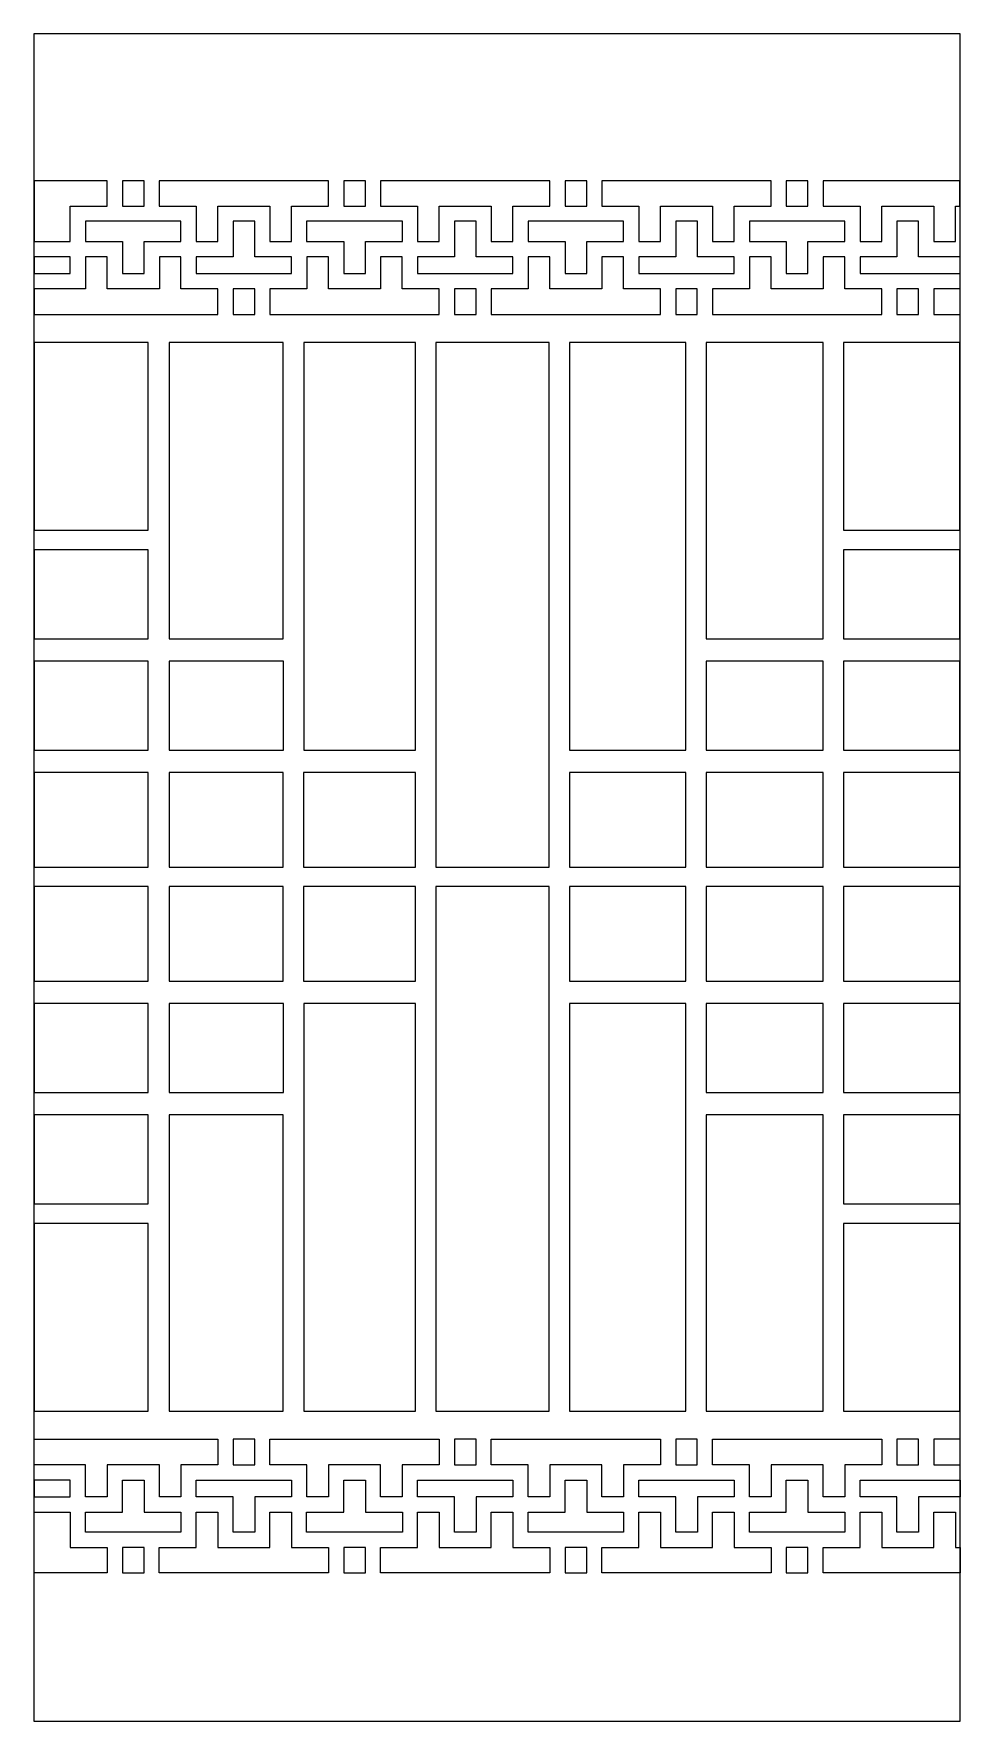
# Model space of a CAD drawing. Header units: centimetres. Extents: x -87 to 125, y -144 to 45.
# Drawn here: x 33.6 to 124.8, y -143.5 to 22.6 of the extents above; entities outside this region: 2.
import ezdxf

# ---------------------------------------------------------------- set-up
doc = ezdxf.new("R2010")
doc.units = ezdxf.units.CM
doc.header["$MEASUREMENT"] = 0
doc.header["$XCLIPFRAME"] = 0
doc.layers.add('layer 1', color=7, linetype='Continuous')
picture_1 = doc.add_image_def('image1.jpg', size_in_pixel=(2540, 5081))
picture_2 = doc.add_image_def('image2.jpg', size_in_pixel=(7661, 15003))

msp = doc.modelspace()

# ---------------------------------------------------------------- linework, layer by layer
at = {"layer": 'layer 1', "color": 250, "lineweight": 9}
msp.add_lwpolyline([(33.62015, -143.5304), (124.74439, -143.5304), (124.74439, 22.57238), (33.62015, 22.57238), (33.62015, -143.5304)], close=True, dxfattribs=at)
at = {"layer": 'layer 1', "color": 142, "lineweight": 9}
for points in [[(42.34355, 5.61083), (44.47423, 5.61083), (44.47423, 8.08417), (42.34355, 8.08417), (42.34355, 5.61083)], [(64.11644, 5.6103), (66.2446, 5.6103), (66.2446, 8.08292), (64.11644, 8.08292), (64.11644, 5.6103)], [(85.88751, 5.61056), (88.01557, 5.61056), (88.01557, 8.08314), (85.88751, 8.08314), (85.88751, 5.61056)], [(107.65774, 5.61083), (109.78702, 5.61083), (109.78702, 8.08309), (107.65774, 8.08309), (107.65774, 5.61083)], [(33.65168, -1.03244), (37.21334, -1.03244), (37.21334, 0.6173), (33.65168, 0.6173), (33.65168, -1.03244)], [(53.23013, -5.06787), (55.35819, -5.06787), (55.35819, -2.53339), (53.23013, -2.53339), (53.23013, -5.06787)], [(75.00177, -5.06801), (77.13051, -5.06801), (77.13051, -2.53339), (75.00177, -2.53339), (75.00177, -5.06801)], [(96.77378, -5.06801), (98.8987, -5.06801), (98.8987, -2.53371), (96.77378, -2.53371), (96.77378, -5.06801)], [(118.54293, -5.06773), (120.67237, -5.06773), (120.67237, -2.53183), (118.54293, -2.53183), (118.54293, -5.06773)], [(122.16479, -5.06558), (124.74473, -5.06558), (124.74473, -2.53308), (122.16479, -2.53308), (122.16479, -5.06558)], [(33.65169, -26.30162), (44.88509, -26.30162), (44.88509, -7.80568), (33.65169, -7.80568), (33.65169, -26.30162)], [(46.95042, -36.98581), (58.172, -36.98581), (58.172, -7.80689), (46.95042, -7.80689), (46.95042, -36.98581)], [(60.17327, -47.94263), (71.18695, -47.94263), (71.18695, -7.81335), (60.17327, -7.81335), (60.17327, -47.94263)], [(73.18644, -59.45316), (84.33798, -59.45316), (84.33798, -7.80568), (73.18644, -7.80568), (73.18644, -59.45316)], [(86.33828, -47.94505), (97.76304, -47.94505), (97.76304, -7.80783), (86.33828, -7.80783), (86.33828, -47.94505)], [(99.76278, -36.97725), (111.28576, -36.97725), (111.28576, -7.80479), (99.76278, -7.80479), (99.76278, -36.97725)], [(113.28545, -26.30147), (124.74295, -26.30147), (124.74295, -7.80729), (113.28545, -7.80729), (113.28545, -26.30147)], [(33.65259, -36.98649), (44.88485, -36.98649), (44.88485, -28.21691), (33.65259, -28.21691), (33.65259, -36.98649)], [(113.28599, -36.98692), (124.73277, -36.98692), (124.73277, -28.21912), (113.28599, -28.21912), (113.28599, -36.98692)], [(33.65168, -47.94585), (44.88486, -47.94585), (44.88486, -39.17887), (33.65168, -39.17887), (33.65168, -47.94585)], [(46.95094, -47.94586), (58.17302, -47.94586), (58.17302, -39.17834), (46.95094, -39.17834), (46.95094, -47.94586)], [(99.76331, -47.9456), (111.28575, -47.9456), (111.28575, -39.17726), (99.76331, -39.17726), (99.76331, -47.9456)], [(113.28571, -47.94593), (124.74259, -47.94593), (124.74259, -39.17783), (113.28571, -39.17783), (113.28571, -47.94593)], [(33.65275, -59.452), (44.88485, -59.452), (44.88485, -50.13782), (33.65275, -50.13782), (33.65275, -59.452)], [(46.95043, -59.45266), (58.17199, -59.45266), (58.17199, -50.13772), (46.95043, -50.13772), (46.95043, -59.45266)], [(60.17286, -59.45317), (71.18692, -59.45317), (71.18692, -50.13755), (60.17286, -50.13755), (60.17286, -59.45317)], [(86.33828, -59.45199), (97.76356, -59.45199), (97.76356, -50.13667), (86.33828, -50.13667), (86.33828, -59.45199)], [(99.76331, -59.45213), (111.28575, -59.45213), (111.28575, -50.13755), (99.76331, -50.13755), (99.76331, -59.45213)], [(113.28546, -59.45265), (124.74316, -59.45265), (124.74316, -50.13667), (113.28546, -50.13667), (113.28546, -59.45265)], [(33.65291, -70.68604), (44.88501, -70.68604), (44.88501, -61.37186), (33.65291, -61.37186), (33.65291, -70.68604)], [(46.95059, -70.68614), (58.17215, -70.68614), (58.17215, -61.3712), (46.95059, -61.3712), (46.95059, -70.68614)], [(60.17302, -70.68631), (71.18708, -70.68631), (71.18708, -61.37069), (60.17302, -61.37069), (60.17302, -70.68631)], [(73.1866, -113.01818), (84.33814, -113.01818), (84.33814, -61.3707), (73.1866, -61.3707), (73.1866, -113.01818)], [(86.33844, -70.68719), (97.76372, -70.68719), (97.76372, -61.37187), (86.33844, -61.37187), (86.33844, -70.68719)], [(99.76347, -70.68631), (111.28591, -70.68631), (111.28591, -61.37173), (99.76347, -61.37173), (99.76347, -70.68631)], [(113.28562, -70.68719), (124.74332, -70.68719), (124.74332, -61.37121), (113.28562, -61.37121), (113.28562, -70.68719)], [(33.65184, -81.64499), (44.88502, -81.64499), (44.88502, -72.87801), (33.65184, -72.87801), (33.65184, -81.64499)], [(46.9511, -81.64552), (58.17318, -81.64552), (58.17318, -72.878), (46.9511, -72.878), (46.9511, -81.64552)], [(60.17343, -113.01051), (71.18711, -113.01051), (71.18711, -72.88123), (60.17343, -72.88123), (60.17343, -113.01051)], [(86.33844, -113.01603), (97.7632, -113.01603), (97.7632, -72.87881), (86.33844, -72.87881), (86.33844, -113.01603)], [(99.76347, -81.6466), (111.28591, -81.6466), (111.28591, -72.87826), (99.76347, -72.87826), (99.76347, -81.6466)], [(113.28587, -81.64603), (124.74275, -81.64603), (124.74275, -72.87793), (113.28587, -72.87793), (113.28587, -81.64603)], [(33.65275, -92.60695), (44.88501, -92.60695), (44.88501, -83.83737), (33.65275, -83.83737), (33.65275, -92.60695)], [(46.95058, -113.01697), (58.17216, -113.01697), (58.17216, -83.83805), (46.95058, -83.83805), (46.95058, -113.01697)], [(99.76294, -113.01907), (111.28592, -113.01907), (111.28592, -83.84661), (99.76294, -83.84661), (99.76294, -113.01907)], [(113.28615, -92.60474), (124.73293, -92.60474), (124.73293, -83.83694), (113.28615, -83.83694), (113.28615, -92.60474)], [(33.65185, -113.01818), (44.88525, -113.01818), (44.88525, -94.52224), (33.65185, -94.52224), (33.65185, -113.01818)], [(113.28561, -113.01657), (124.74311, -113.01657), (124.74311, -94.52239), (113.28561, -94.52239), (113.28561, -113.01657)], [(53.23029, -118.29047), (55.35835, -118.29047), (55.35835, -115.75599), (53.23029, -115.75599), (53.23029, -118.29047)], [(75.00193, -118.29047), (77.13067, -118.29047), (77.13067, -115.75585), (75.00193, -115.75585), (75.00193, -118.29047)], [(96.77394, -118.29015), (98.89886, -118.29015), (98.89886, -115.75585), (96.77394, -115.75585), (96.77394, -118.29015)], [(118.54309, -118.29203), (120.67253, -118.29203), (120.67253, -115.75613), (118.54309, -115.75613), (118.54309, -118.29203)], [(122.16495, -118.29078), (124.74489, -118.29078), (124.74489, -115.75828), (122.16495, -115.75828), (122.16495, -118.29078)], [(33.65184, -121.44116), (37.2135, -121.44116), (37.2135, -119.79142), (33.65184, -119.79142), (33.65184, -121.44116)], [(42.34371, -128.90803), (44.47439, -128.90803), (44.47439, -126.43469), (42.34371, -126.43469), (42.34371, -128.90803)], [(64.1166, -128.90678), (66.24476, -128.90678), (66.24476, -126.43416), (64.1166, -126.43416), (64.1166, -128.90678)], [(85.88767, -128.907), (88.01573, -128.907), (88.01573, -126.43442), (85.88767, -126.43442), (85.88767, -128.907)], [(107.6579, -128.90695), (109.78718, -128.90695), (109.78718, -126.43469), (107.6579, -126.43469), (107.6579, -128.90695)]]:
    msp.add_lwpolyline(points, close=True, dxfattribs=at)
for points, knots in [([(40.84479, 8.08257), (40.84479, 8.08257), (40.84386, 5.61083), (40.84386, 5.61083), (40.84386, 5.61083), (40.84386, 5.61083), (37.21344, 5.61022), (37.21344, 5.61022), (37.21344, 5.61022), (37.21344, 5.61022), (37.21535, 2.11745), (37.21535, 2.11745), (37.21535, 2.11745), (37.21535, 2.11745), (33.65061, 2.11745), (33.65061, 2.11745), (33.65061, 2.11745), (33.65061, 2.11745), (33.65061, 8.08207), (33.65061, 8.08207), (33.65061, 8.08207), (33.65061, 8.08207), (40.84479, 8.08257), (40.84479, 8.08257)], [0, 0, 0, 0, 0.142857143, 0.142857143, 0.142857143, 0.142857143, 0.285714286, 0.285714286, 0.285714286, 0.285714286, 0.428571429, 0.428571429, 0.428571429, 0.428571429, 0.571428571, 0.571428571, 0.571428571, 0.571428571, 0.714285714, 0.714285714, 0.714285714, 0.714285714, 1, 1, 1, 1]), ([(58.9871, 5.61139), (58.9871, 5.61139), (58.9871, 2.11718), (58.9871, 2.11718), (58.9871, 2.11718), (58.9871, 2.11718), (56.85827, 2.11718), (56.85827, 2.11718), (56.85827, 2.11718), (56.85827, 2.11718), (56.8583, 5.61139), (56.8583, 5.61139), (56.8583, 5.61139), (56.8583, 5.61139), (51.73007, 5.6114), (51.73007, 5.6114), (51.73007, 5.6114), (51.73007, 5.6114), (51.73007, 2.11814), (51.73007, 2.11814), (51.73007, 2.11814), (51.73007, 2.11814), (49.60079, 2.11814), (49.60079, 2.11814), (49.60079, 2.11814), (49.60079, 2.11814), (49.60079, 5.61138), (49.60079, 5.61138), (49.60079, 5.61138), (49.60079, 5.61138), (45.9733, 5.61139), (45.9733, 5.61139), (45.9733, 5.61139), (45.9733, 5.61139), (45.9733, 8.08314), (45.9733, 8.08314), (45.9733, 8.08314), (45.9733, 8.08314), (62.62143, 8.08314), (62.62143, 8.08314), (62.62143, 8.08314), (62.62143, 8.08314), (62.62143, 5.61139), (62.62143, 5.61139), (62.62143, 5.61139), (62.62143, 5.61139), (58.9871, 5.61139), (58.9871, 5.61139)], [0, 0, 0, 0, 0.076923077, 0.076923077, 0.076923077, 0.076923077, 0.153846154, 0.153846154, 0.153846154, 0.153846154, 0.230769231, 0.230769231, 0.230769231, 0.230769231, 0.307692308, 0.307692308, 0.307692308, 0.307692308, 0.384615385, 0.384615385, 0.384615385, 0.384615385, 0.461538462, 0.461538462, 0.461538462, 0.461538462, 0.538461538, 0.538461538, 0.538461538, 0.538461538, 0.615384615, 0.615384615, 0.615384615, 0.615384615, 0.692307692, 0.692307692, 0.692307692, 0.692307692, 0.769230769, 0.769230769, 0.769230769, 0.769230769, 0.846153846, 0.846153846, 0.846153846, 0.846153846, 1, 1, 1, 1]), ([(80.75921, 5.61029), (80.75921, 5.61029), (80.75921, 2.11718), (80.75921, 2.11718), (80.75921, 2.11718), (80.75921, 2.11718), (78.6301, 2.11718), (78.6301, 2.11718), (78.6301, 2.11718), (78.6301, 2.11718), (78.6303, 5.61028), (78.6303, 5.61028), (78.6303, 5.61028), (78.6303, 5.61028), (73.50238, 5.61028), (73.50238, 5.61028), (73.50238, 5.61028), (73.50238, 5.61028), (73.50238, 2.11691), (73.50238, 2.11691), (73.50238, 2.11691), (73.50238, 2.11691), (71.37327, 2.11691), (71.37327, 2.11691), (71.37327, 2.11691), (71.37327, 2.11691), (71.37327, 5.61028), (71.37327, 5.61028), (71.37327, 5.61028), (71.37327, 5.61028), (67.74466, 5.61028), (67.74466, 5.61028), (67.74466, 5.61028), (67.74466, 5.61028), (67.74466, 8.08314), (67.74466, 8.08314), (67.74466, 8.08314), (67.74466, 8.08314), (84.38735, 8.08314), (84.38735, 8.08314), (84.38735, 8.08314), (84.38735, 8.08314), (84.38735, 5.61028), (84.38735, 5.61028), (84.38735, 5.61028), (84.38735, 5.61028), (80.75921, 5.61029), (80.75921, 5.61029)], [0, 0, 0, 0, 0.076923077, 0.076923077, 0.076923077, 0.076923077, 0.153846154, 0.153846154, 0.153846154, 0.153846154, 0.230769231, 0.230769231, 0.230769231, 0.230769231, 0.307692308, 0.307692308, 0.307692308, 0.307692308, 0.384615385, 0.384615385, 0.384615385, 0.384615385, 0.461538462, 0.461538462, 0.461538462, 0.461538462, 0.538461538, 0.538461538, 0.538461538, 0.538461538, 0.615384615, 0.615384615, 0.615384615, 0.615384615, 0.692307692, 0.692307692, 0.692307692, 0.692307692, 0.769230769, 0.769230769, 0.769230769, 0.769230769, 0.846153846, 0.846153846, 0.846153846, 0.846153846, 1, 1, 1, 1]), ([(102.53136, 5.61135), (102.53136, 5.61135), (102.53136, 2.11706), (102.53136, 2.11706), (102.53136, 2.11706), (102.53136, 2.11706), (100.40262, 2.11706), (100.40262, 2.11706), (100.40262, 2.11706), (100.40262, 2.11706), (100.40288, 5.61136), (100.40288, 5.61136), (100.40288, 5.61136), (100.40288, 5.61136), (95.27372, 5.61136), (95.27372, 5.61136), (95.27372, 5.61136), (95.27372, 5.61136), (95.27372, 2.11745), (95.27372, 2.11745), (95.27372, 2.11745), (95.27372, 2.11745), (93.14498, 2.11745), (93.14498, 2.11745), (93.14498, 2.11745), (93.14498, 2.11745), (93.1453, 5.61136), (93.1453, 5.61136), (93.1453, 5.61136), (93.1453, 5.61136), (89.51601, 5.61136), (89.51601, 5.61136), (89.51601, 5.61136), (89.51601, 5.61136), (89.51601, 8.08309), (89.51601, 8.08309), (89.51601, 8.08309), (89.51601, 8.08309), (106.15783, 8.08309), (106.15783, 8.08309), (106.15783, 8.08309), (106.15783, 8.08309), (106.15783, 5.61136), (106.15783, 5.61136), (106.15783, 5.61136), (106.15783, 5.61136), (102.53136, 5.61135), (102.53136, 5.61135)], [0, 0, 0, 0, 0.076923077, 0.076923077, 0.076923077, 0.076923077, 0.153846154, 0.153846154, 0.153846154, 0.153846154, 0.230769231, 0.230769231, 0.230769231, 0.230769231, 0.307692308, 0.307692308, 0.307692308, 0.307692308, 0.384615385, 0.384615385, 0.384615385, 0.384615385, 0.461538462, 0.461538462, 0.461538462, 0.461538462, 0.538461538, 0.538461538, 0.538461538, 0.538461538, 0.615384615, 0.615384615, 0.615384615, 0.615384615, 0.692307692, 0.692307692, 0.692307692, 0.692307692, 0.769230769, 0.769230769, 0.769230769, 0.769230769, 0.846153846, 0.846153846, 0.846153846, 0.846153846, 1, 1, 1, 1]), ([(124.30127, 5.61082), (124.30127, 5.61082), (124.30127, 2.11718), (124.30127, 2.11718), (124.30127, 2.11718), (124.30127, 2.11718), (122.17241, 2.11718), (122.17241, 2.11718), (122.17241, 2.11718), (122.17241, 2.11718), (122.17242, 5.61082), (122.17242, 5.61082), (122.17242, 5.61082), (122.17242, 5.61082), (117.04333, 5.61083), (117.04333, 5.61083), (117.04333, 5.61083), (117.04333, 5.61083), (117.04333, 2.11691), (117.04333, 2.11691), (117.04333, 2.11691), (117.04333, 2.11691), (114.91447, 2.11691), (114.91447, 2.11691), (114.91447, 2.11691), (114.91447, 2.11691), (114.91459, 5.61082), (114.91459, 5.61082), (114.91459, 5.61082), (114.91459, 5.61082), (111.2861, 5.61082), (111.2861, 5.61082), (111.2861, 5.61082), (111.2861, 5.61082), (111.2861, 8.08314), (111.2861, 8.08314), (111.2861, 8.08314), (111.2861, 8.08314), (124.74424, 8.08314), (124.74424, 8.08314), (124.74424, 8.08314), (124.74424, 8.08314), (124.74424, 5.61082), (124.74424, 5.61082), (124.74424, 5.61082), (124.74424, 5.61082), (124.30127, 5.61082), (124.30127, 5.61082)], [0, 0, 0, 0, 0.076923077, 0.076923077, 0.076923077, 0.076923077, 0.153846154, 0.153846154, 0.153846154, 0.153846154, 0.230769231, 0.230769231, 0.230769231, 0.230769231, 0.307692308, 0.307692308, 0.307692308, 0.307692308, 0.384615385, 0.384615385, 0.384615385, 0.384615385, 0.461538462, 0.461538462, 0.461538462, 0.461538462, 0.538461538, 0.538461538, 0.538461538, 0.538461538, 0.615384615, 0.615384615, 0.615384615, 0.615384615, 0.692307692, 0.692307692, 0.692307692, 0.692307692, 0.769230769, 0.769230769, 0.769230769, 0.769230769, 0.846153846, 0.846153846, 0.846153846, 0.846153846, 1, 1, 1, 1]), ([(44.47392, 2.1171), (44.47392, 2.1171), (44.47399, -1.03362), (44.47399, -1.03362), (44.47399, -1.03362), (44.47399, -1.03362), (42.34355, -1.03362), (42.34355, -1.03362), (42.34355, -1.03362), (42.34355, -1.03362), (42.34368, 2.1171), (42.34368, 2.1171), (42.34368, 2.1171), (42.34368, 2.1171), (38.7135, 2.1171), (38.7135, 2.1171), (38.7135, 2.1171), (38.7135, 2.1171), (38.7135, 4.1104), (38.7135, 4.1104), (38.7135, 4.1104), (38.7135, 4.1104), (48.10367, 4.1104), (48.10367, 4.1104), (48.10367, 4.1104), (48.10367, 4.1104), (48.10367, 2.1171), (48.10367, 2.1171), (48.10367, 2.1171), (48.10367, 2.1171), (44.47392, 2.1171), (44.47392, 2.1171)], [0, 0, 0, 0, 0.111111111, 0.111111111, 0.111111111, 0.111111111, 0.222222222, 0.222222222, 0.222222222, 0.222222222, 0.333333333, 0.333333333, 0.333333333, 0.333333333, 0.444444444, 0.444444444, 0.444444444, 0.444444444, 0.555555556, 0.555555556, 0.555555556, 0.555555556, 0.666666667, 0.666666667, 0.666666667, 0.666666667, 0.777777778, 0.777777778, 0.777777778, 0.777777778, 1, 1, 1, 1]), ([(53.23005, 0.61715), (53.23005, 0.61715), (53.23004, 4.1104), (53.23004, 4.1104), (53.23004, 4.1104), (53.23004, 4.1104), (55.35838, 4.1104), (55.35838, 4.1104), (55.35838, 4.1104), (55.35838, 4.1104), (55.3583, 0.61715), (55.3583, 0.61715), (55.3583, 0.61715), (55.3583, 0.61715), (58.98656, 0.61715), (58.98656, 0.61715), (58.98656, 0.61715), (58.98656, 0.61715), (58.98656, -1.03324), (58.98656, -1.03324), (58.98656, -1.03324), (58.98656, -1.03324), (49.60079, -1.03324), (49.60079, -1.03324), (49.60079, -1.03324), (49.60079, -1.03324), (49.60079, 0.61715), (49.60079, 0.61715), (49.60079, 0.61715), (49.60079, 0.61715), (53.23005, 0.61715), (53.23005, 0.61715)], [0, 0, 0, 0, 0.111111111, 0.111111111, 0.111111111, 0.111111111, 0.222222222, 0.222222222, 0.222222222, 0.222222222, 0.333333333, 0.333333333, 0.333333333, 0.333333333, 0.444444444, 0.444444444, 0.444444444, 0.444444444, 0.555555556, 0.555555556, 0.555555556, 0.555555556, 0.666666667, 0.666666667, 0.666666667, 0.666666667, 0.777777778, 0.777777778, 0.777777778, 0.777777778, 1, 1, 1, 1]), ([(66.24422, 2.11718), (66.24422, 2.11718), (66.24422, -1.03324), (66.24422, -1.03324), (66.24422, -1.03324), (66.24422, -1.03324), (64.11663, -1.03324), (64.11663, -1.03324), (64.11663, -1.03324), (64.11663, -1.03324), (64.11663, 2.11719), (64.11663, 2.11719), (64.11663, 2.11719), (64.11663, 2.11719), (60.46431, 2.11718), (60.46431, 2.11718), (60.46431, 2.11718), (60.46431, 2.11718), (60.46431, 4.1104), (60.46431, 4.1104), (60.46431, 4.1104), (60.46431, 4.1104), (69.88031, 4.1104), (69.88031, 4.1104), (69.88031, 4.1104), (69.88031, 4.1104), (69.88031, 2.11718), (69.88031, 2.11718), (69.88031, 2.11718), (69.88031, 2.11718), (66.24422, 2.11718), (66.24422, 2.11718)], [0, 0, 0, 0, 0.111111111, 0.111111111, 0.111111111, 0.111111111, 0.222222222, 0.222222222, 0.222222222, 0.222222222, 0.333333333, 0.333333333, 0.333333333, 0.333333333, 0.444444444, 0.444444444, 0.444444444, 0.444444444, 0.555555556, 0.555555556, 0.555555556, 0.555555556, 0.666666667, 0.666666667, 0.666666667, 0.666666667, 0.777777778, 0.777777778, 0.777777778, 0.777777778, 1, 1, 1, 1]), ([(75.002, 0.6173), (75.002, 0.6173), (75.00177, 4.11067), (75.00177, 4.11067), (75.00177, 4.11067), (75.00177, 4.11067), (77.13026, 4.11067), (77.13026, 4.11067), (77.13026, 4.11067), (77.13026, 4.11067), (77.13027, 0.6173), (77.13027, 0.6173), (77.13027, 0.6173), (77.13027, 0.6173), (80.75904, 0.6173), (80.75904, 0.6173), (80.75904, 0.6173), (80.75904, 0.6173), (80.75904, -1.03351), (80.75904, -1.03351), (80.75904, -1.03351), (80.75904, -1.03351), (71.37319, -1.03351), (71.37319, -1.03351), (71.37319, -1.03351), (71.37319, -1.03351), (71.37319, 0.6173), (71.37319, 0.6173), (71.37319, 0.6173), (71.37319, 0.6173), (75.002, 0.6173), (75.002, 0.6173)], [0, 0, 0, 0, 0.111111111, 0.111111111, 0.111111111, 0.111111111, 0.222222222, 0.222222222, 0.222222222, 0.222222222, 0.333333333, 0.333333333, 0.333333333, 0.333333333, 0.444444444, 0.444444444, 0.444444444, 0.444444444, 0.555555556, 0.555555556, 0.555555556, 0.555555556, 0.666666667, 0.666666667, 0.666666667, 0.666666667, 0.777777778, 0.777777778, 0.777777778, 0.777777778, 1, 1, 1, 1]), ([(85.88746, 2.11814), (85.88746, 2.11814), (82.25807, 2.11814), (82.25807, 2.11814), (82.25807, 2.11814), (82.25807, 2.11814), (82.25807, 4.11013), (82.25807, 4.11013), (82.25807, 4.11013), (82.25807, 4.11013), (91.64529, 4.11013), (91.64529, 4.11013), (91.64529, 4.11013), (91.64529, 4.11013), (91.64529, 2.11814), (91.64529, 2.11814), (91.64529, 2.11814), (91.64529, 2.11814), (88.01557, 2.11814), (88.01557, 2.11814), (88.01557, 2.11814), (88.01557, 2.11814), (88.01557, -1.03378), (88.01557, -1.03378), (88.01557, -1.03378), (88.01557, -1.03378), (85.88746, -1.03378), (85.88746, -1.03378), (85.88746, -1.03378), (85.88746, -1.03378), (85.88746, 2.11814), (85.88746, 2.11814)], [0, 0, 0, 0, 0.111111111, 0.111111111, 0.111111111, 0.111111111, 0.222222222, 0.222222222, 0.222222222, 0.222222222, 0.333333333, 0.333333333, 0.333333333, 0.333333333, 0.444444444, 0.444444444, 0.444444444, 0.444444444, 0.555555556, 0.555555556, 0.555555556, 0.555555556, 0.666666667, 0.666666667, 0.666666667, 0.666666667, 0.777777778, 0.777777778, 0.777777778, 0.777777778, 1, 1, 1, 1]), ([(96.7737, 0.61676), (96.7737, 0.61676), (96.77367, 4.11013), (96.77367, 4.11013), (96.77367, 4.11013), (96.77367, 4.11013), (98.90286, 4.11013), (98.90286, 4.11013), (98.90286, 4.11013), (98.90286, 4.11013), (98.90285, 0.61676), (98.90285, 0.61676), (98.90285, 0.61676), (98.90285, 0.61676), (102.5313, 0.61676), (102.5313, 0.61676), (102.5313, 0.61676), (102.5313, 0.61676), (102.5313, -1.03324), (102.5313, -1.03324), (102.5313, -1.03324), (102.5313, -1.03324), (93.14498, -1.03324), (93.14498, -1.03324), (93.14498, -1.03324), (93.14498, -1.03324), (93.14498, 0.61676), (93.14498, 0.61676), (93.14498, 0.61676), (93.14498, 0.61676), (96.7737, 0.61676), (96.7737, 0.61676)], [0, 0, 0, 0, 0.111111111, 0.111111111, 0.111111111, 0.111111111, 0.222222222, 0.222222222, 0.222222222, 0.222222222, 0.333333333, 0.333333333, 0.333333333, 0.333333333, 0.444444444, 0.444444444, 0.444444444, 0.444444444, 0.555555556, 0.555555556, 0.555555556, 0.555555556, 0.666666667, 0.666666667, 0.666666667, 0.666666667, 0.777777778, 0.777777778, 0.777777778, 0.777777778, 1, 1, 1, 1]), ([(107.65737, 2.11815), (107.65737, 2.11815), (104.03132, 2.11814), (104.03132, 2.11814), (104.03132, 2.11814), (104.03132, 2.11814), (104.03132, 4.11067), (104.03132, 4.11067), (104.03132, 4.11067), (104.03132, 4.11067), (113.41442, 4.11067), (113.41442, 4.11067), (113.41442, 4.11067), (113.41442, 4.11067), (113.41442, 2.11814), (113.41442, 2.11814), (113.41442, 2.11814), (113.41442, 2.11814), (109.78586, 2.11712), (109.78586, 2.11712), (109.78586, 2.11712), (109.78586, 2.11712), (109.78586, -1.03352), (109.78586, -1.03352), (109.78586, -1.03352), (109.78586, -1.03352), (107.65737, -1.03352), (107.65737, -1.03352), (107.65737, -1.03352), (107.65737, -1.03352), (107.65737, 2.11815), (107.65737, 2.11815)], [0, 0, 0, 0, 0.111111111, 0.111111111, 0.111111111, 0.111111111, 0.222222222, 0.222222222, 0.222222222, 0.222222222, 0.333333333, 0.333333333, 0.333333333, 0.333333333, 0.444444444, 0.444444444, 0.444444444, 0.444444444, 0.555555556, 0.555555556, 0.555555556, 0.555555556, 0.666666667, 0.666666667, 0.666666667, 0.666666667, 0.777777778, 0.777777778, 0.777777778, 0.777777778, 1, 1, 1, 1]), ([(118.54346, 0.6173), (118.54346, 0.6173), (118.54345, 4.11067), (118.54345, 4.11067), (118.54345, 4.11067), (118.54345, 4.11067), (120.67261, 4.11067), (120.67261, 4.11067), (120.67261, 4.11067), (120.67261, 4.11067), (120.67234, 0.6173), (120.67234, 0.6173), (120.67234, 0.6173), (120.67234, 0.6173), (124.76703, 0.6173), (124.76703, 0.6173), (124.76703, 0.6173), (124.76703, 0.6173), (124.76703, -1.03163), (124.76703, -1.03163), (124.76703, -1.03163), (124.76703, -1.03163), (114.91463, -1.03163), (114.91463, -1.03163), (114.91463, -1.03163), (114.91463, -1.03163), (114.91463, 0.6173), (114.91463, 0.6173), (114.91463, 0.6173), (114.91463, 0.6173), (118.54346, 0.6173), (118.54346, 0.6173)], [0, 0, 0, 0, 0.111111111, 0.111111111, 0.111111111, 0.111111111, 0.222222222, 0.222222222, 0.222222222, 0.222222222, 0.333333333, 0.333333333, 0.333333333, 0.333333333, 0.444444444, 0.444444444, 0.444444444, 0.444444444, 0.555555556, 0.555555556, 0.555555556, 0.555555556, 0.666666667, 0.666666667, 0.666666667, 0.666666667, 0.777777778, 0.777777778, 0.777777778, 0.777777778, 1, 1, 1, 1]), ([(33.65167, -2.5338), (33.65167, -2.5338), (38.71338, -2.53381), (38.71338, -2.53381), (38.71338, -2.53381), (38.71338, -2.53381), (38.71338, 0.61697), (38.71338, 0.61697), (38.71338, 0.61697), (38.71338, 0.61697), (40.84308, 0.61784), (40.84308, 0.61784), (40.84308, 0.61784), (40.84308, 0.61784), (40.84361, -2.53415), (40.84361, -2.53415), (40.84361, -2.53415), (40.84361, -2.53415), (45.9739, -2.53415), (45.9739, -2.53415), (45.9739, -2.53415), (45.9739, -2.53415), (45.97383, 0.61837), (45.97383, 0.61837), (45.97383, 0.61837), (45.97383, 0.61837), (48.10367, 0.61837), (48.10367, 0.61837), (48.10367, 0.61837), (48.10367, 0.61837), (48.10088, -2.53415), (48.10088, -2.53415), (48.10088, -2.53415), (48.10088, -2.53415), (51.73007, -2.53415), (51.73007, -2.53415), (51.73007, -2.53415), (51.73007, -2.53415), (51.73007, -5.06802), (51.73007, -5.06802), (51.73007, -5.06802), (51.73007, -5.06802), (33.65259, -5.06729), (33.65259, -5.06729), (33.65259, -5.06729), (33.65259, -5.06729), (33.65167, -2.5338), (33.65167, -2.5338)], [0, 0, 0, 0, 0.076923077, 0.076923077, 0.076923077, 0.076923077, 0.153846154, 0.153846154, 0.153846154, 0.153846154, 0.230769231, 0.230769231, 0.230769231, 0.230769231, 0.307692308, 0.307692308, 0.307692308, 0.307692308, 0.384615385, 0.384615385, 0.384615385, 0.384615385, 0.461538462, 0.461538462, 0.461538462, 0.461538462, 0.538461538, 0.538461538, 0.538461538, 0.538461538, 0.615384615, 0.615384615, 0.615384615, 0.615384615, 0.692307692, 0.692307692, 0.692307692, 0.692307692, 0.769230769, 0.769230769, 0.769230769, 0.769230769, 0.846153846, 0.846153846, 0.846153846, 0.846153846, 1, 1, 1, 1]), ([(60.48723, -2.53339), (60.48723, -2.53339), (60.48722, 0.61784), (60.48722, 0.61784), (60.48722, 0.61784), (60.48722, 0.61784), (62.61627, 0.61784), (62.61627, 0.61784), (62.61627, 0.61784), (62.61627, 0.61784), (62.61627, -2.53381), (62.61627, -2.53381), (62.61627, -2.53381), (62.61627, -2.53381), (67.74486, -2.53339), (67.74486, -2.53339), (67.74486, -2.53339), (67.74486, -2.53339), (67.74486, 0.61858), (67.74486, 0.61858), (67.74486, 0.61858), (67.74486, 0.61858), (69.87289, 0.61858), (69.87289, 0.61858), (69.87289, 0.61858), (69.87289, 0.61858), (69.8729, -2.53339), (69.8729, -2.53339), (69.8729, -2.53339), (69.8729, -2.53339), (73.50187, -2.53339), (73.50187, -2.53339), (73.50187, -2.53339), (73.50187, -2.53339), (73.50187, -5.06802), (73.50187, -5.06802), (73.50187, -5.06802), (73.50187, -5.06802), (56.85866, -5.06802), (56.85866, -5.06802), (56.85866, -5.06802), (56.85866, -5.06802), (56.85866, -2.53339), (56.85866, -2.53339), (56.85866, -2.53339), (56.85866, -2.53339), (60.48723, -2.53339), (60.48723, -2.53339)], [0, 0, 0, 0, 0.076923077, 0.076923077, 0.076923077, 0.076923077, 0.153846154, 0.153846154, 0.153846154, 0.153846154, 0.230769231, 0.230769231, 0.230769231, 0.230769231, 0.307692308, 0.307692308, 0.307692308, 0.307692308, 0.384615385, 0.384615385, 0.384615385, 0.384615385, 0.461538462, 0.461538462, 0.461538462, 0.461538462, 0.538461538, 0.538461538, 0.538461538, 0.538461538, 0.615384615, 0.615384615, 0.615384615, 0.615384615, 0.692307692, 0.692307692, 0.692307692, 0.692307692, 0.769230769, 0.769230769, 0.769230769, 0.769230769, 0.846153846, 0.846153846, 0.846153846, 0.846153846, 1, 1, 1, 1]), ([(82.25943, -2.53339), (82.25943, -2.53339), (82.25943, 0.61715), (82.25943, 0.61715), (82.25943, 0.61715), (82.25943, 0.61715), (84.38708, 0.61715), (84.38708, 0.61715), (84.38708, 0.61715), (84.38708, 0.61715), (84.38707, -2.53339), (84.38707, -2.53339), (84.38707, -2.53339), (84.38707, -2.53339), (89.51688, -2.53339), (89.51688, -2.53339), (89.51688, -2.53339), (89.51688, -2.53339), (89.51688, 0.61825), (89.51688, 0.61825), (89.51688, 0.61825), (89.51688, 0.61825), (91.64558, 0.61825), (91.64558, 0.61825), (91.64558, 0.61825), (91.64558, 0.61825), (91.64532, -2.53339), (91.64532, -2.53339), (91.64532, -2.53339), (91.64532, -2.53339), (95.27368, -2.53339), (95.27368, -2.53339), (95.27368, -2.53339), (95.27368, -2.53339), (95.27368, -5.06748), (95.27368, -5.06748), (95.27368, -5.06748), (95.27368, -5.06748), (78.63033, -5.06748), (78.63033, -5.06748), (78.63033, -5.06748), (78.63033, -5.06748), (78.63033, -2.53339), (78.63033, -2.53339), (78.63033, -2.53339), (78.63033, -2.53339), (82.25943, -2.53339), (82.25943, -2.53339)], [0, 0, 0, 0, 0.076923077, 0.076923077, 0.076923077, 0.076923077, 0.153846154, 0.153846154, 0.153846154, 0.153846154, 0.230769231, 0.230769231, 0.230769231, 0.230769231, 0.307692308, 0.307692308, 0.307692308, 0.307692308, 0.384615385, 0.384615385, 0.384615385, 0.384615385, 0.461538462, 0.461538462, 0.461538462, 0.461538462, 0.538461538, 0.538461538, 0.538461538, 0.538461538, 0.615384615, 0.615384615, 0.615384615, 0.615384615, 0.692307692, 0.692307692, 0.692307692, 0.692307692, 0.769230769, 0.769230769, 0.769230769, 0.769230769, 0.846153846, 0.846153846, 0.846153846, 0.846153846, 1, 1, 1, 1]), ([(104.03139, -2.53308), (104.03139, -2.53308), (104.03132, 0.61623), (104.03132, 0.61623), (104.03132, 0.61623), (104.03132, 0.61623), (106.15797, 0.61623), (106.15797, 0.61623), (106.15797, 0.61623), (106.15797, 0.61623), (106.1576, -2.53308), (106.1576, -2.53308), (106.1576, -2.53308), (106.1576, -2.53308), (111.28599, -2.53308), (111.28599, -2.53308), (111.28599, -2.53308), (111.28599, -2.53308), (111.28583, 0.61825), (111.28583, 0.61825), (111.28583, 0.61825), (111.28583, 0.61825), (113.41495, 0.61825), (113.41495, 0.61825), (113.41495, 0.61825), (113.41495, 0.61825), (113.41459, -2.53308), (113.41459, -2.53308), (113.41459, -2.53308), (113.41459, -2.53308), (117.04298, -2.53308), (117.04298, -2.53308), (117.04298, -2.53308), (117.04298, -2.53308), (117.04298, -5.06559), (117.04298, -5.06559), (117.04298, -5.06559), (117.04298, -5.06559), (100.40224, -5.06559), (100.40224, -5.06559), (100.40224, -5.06559), (100.40224, -5.06559), (100.40224, -2.53308), (100.40224, -2.53308), (100.40224, -2.53308), (100.40224, -2.53308), (104.03139, -2.53308), (104.03139, -2.53308)], [0, 0, 0, 0, 0.076923077, 0.076923077, 0.076923077, 0.076923077, 0.153846154, 0.153846154, 0.153846154, 0.153846154, 0.230769231, 0.230769231, 0.230769231, 0.230769231, 0.307692308, 0.307692308, 0.307692308, 0.307692308, 0.384615385, 0.384615385, 0.384615385, 0.384615385, 0.461538462, 0.461538462, 0.461538462, 0.461538462, 0.538461538, 0.538461538, 0.538461538, 0.538461538, 0.615384615, 0.615384615, 0.615384615, 0.615384615, 0.692307692, 0.692307692, 0.692307692, 0.692307692, 0.769230769, 0.769230769, 0.769230769, 0.769230769, 0.846153846, 0.846153846, 0.846153846, 0.846153846, 1, 1, 1, 1]), ([(33.65183, -118.29006), (33.65183, -118.29006), (38.71354, -118.29005), (38.71354, -118.29005), (38.71354, -118.29005), (38.71354, -118.29005), (38.71354, -121.44083), (38.71354, -121.44083), (38.71354, -121.44083), (38.71354, -121.44083), (40.84324, -121.4417), (40.84324, -121.4417), (40.84324, -121.4417), (40.84324, -121.4417), (40.84377, -118.28971), (40.84377, -118.28971), (40.84377, -118.28971), (40.84377, -118.28971), (45.97406, -118.28971), (45.97406, -118.28971), (45.97406, -118.28971), (45.97406, -118.28971), (45.97399, -121.44223), (45.97399, -121.44223), (45.97399, -121.44223), (45.97399, -121.44223), (48.10383, -121.44223), (48.10383, -121.44223), (48.10383, -121.44223), (48.10383, -121.44223), (48.10104, -118.28971), (48.10104, -118.28971), (48.10104, -118.28971), (48.10104, -118.28971), (51.73023, -118.28971), (51.73023, -118.28971), (51.73023, -118.28971), (51.73023, -118.28971), (51.73023, -115.75584), (51.73023, -115.75584), (51.73023, -115.75584), (51.73023, -115.75584), (33.65275, -115.75657), (33.65275, -115.75657), (33.65275, -115.75657), (33.65275, -115.75657), (33.65183, -118.29006), (33.65183, -118.29006)], [0, 0, 0, 0, 0.076923077, 0.076923077, 0.076923077, 0.076923077, 0.153846154, 0.153846154, 0.153846154, 0.153846154, 0.230769231, 0.230769231, 0.230769231, 0.230769231, 0.307692308, 0.307692308, 0.307692308, 0.307692308, 0.384615385, 0.384615385, 0.384615385, 0.384615385, 0.461538462, 0.461538462, 0.461538462, 0.461538462, 0.538461538, 0.538461538, 0.538461538, 0.538461538, 0.615384615, 0.615384615, 0.615384615, 0.615384615, 0.692307692, 0.692307692, 0.692307692, 0.692307692, 0.769230769, 0.769230769, 0.769230769, 0.769230769, 0.846153846, 0.846153846, 0.846153846, 0.846153846, 1, 1, 1, 1]), ([(60.48739, -118.29047), (60.48739, -118.29047), (60.48738, -121.4417), (60.48738, -121.4417), (60.48738, -121.4417), (60.48738, -121.4417), (62.61643, -121.4417), (62.61643, -121.4417), (62.61643, -121.4417), (62.61643, -121.4417), (62.61643, -118.29005), (62.61643, -118.29005), (62.61643, -118.29005), (62.61643, -118.29005), (67.74502, -118.29047), (67.74502, -118.29047), (67.74502, -118.29047), (67.74502, -118.29047), (67.74502, -121.44244), (67.74502, -121.44244), (67.74502, -121.44244), (67.74502, -121.44244), (69.87305, -121.44244), (69.87305, -121.44244), (69.87305, -121.44244), (69.87305, -121.44244), (69.87306, -118.29047), (69.87306, -118.29047), (69.87306, -118.29047), (69.87306, -118.29047), (73.50203, -118.29047), (73.50203, -118.29047), (73.50203, -118.29047), (73.50203, -118.29047), (73.50203, -115.75584), (73.50203, -115.75584), (73.50203, -115.75584), (73.50203, -115.75584), (56.85882, -115.75584), (56.85882, -115.75584), (56.85882, -115.75584), (56.85882, -115.75584), (56.85882, -118.29047), (56.85882, -118.29047), (56.85882, -118.29047), (56.85882, -118.29047), (60.48739, -118.29047), (60.48739, -118.29047)], [0, 0, 0, 0, 0.076923077, 0.076923077, 0.076923077, 0.076923077, 0.153846154, 0.153846154, 0.153846154, 0.153846154, 0.230769231, 0.230769231, 0.230769231, 0.230769231, 0.307692308, 0.307692308, 0.307692308, 0.307692308, 0.384615385, 0.384615385, 0.384615385, 0.384615385, 0.461538462, 0.461538462, 0.461538462, 0.461538462, 0.538461538, 0.538461538, 0.538461538, 0.538461538, 0.615384615, 0.615384615, 0.615384615, 0.615384615, 0.692307692, 0.692307692, 0.692307692, 0.692307692, 0.769230769, 0.769230769, 0.769230769, 0.769230769, 0.846153846, 0.846153846, 0.846153846, 0.846153846, 1, 1, 1, 1]), ([(82.25959, -118.29047), (82.25959, -118.29047), (82.25959, -121.44101), (82.25959, -121.44101), (82.25959, -121.44101), (82.25959, -121.44101), (84.38724, -121.44101), (84.38724, -121.44101), (84.38724, -121.44101), (84.38724, -121.44101), (84.38723, -118.29047), (84.38723, -118.29047), (84.38723, -118.29047), (84.38723, -118.29047), (89.51704, -118.29047), (89.51704, -118.29047), (89.51704, -118.29047), (89.51704, -118.29047), (89.51704, -121.44211), (89.51704, -121.44211), (89.51704, -121.44211), (89.51704, -121.44211), (91.64574, -121.44211), (91.64574, -121.44211), (91.64574, -121.44211), (91.64574, -121.44211), (91.64548, -118.29047), (91.64548, -118.29047), (91.64548, -118.29047), (91.64548, -118.29047), (95.27384, -118.29047), (95.27384, -118.29047), (95.27384, -118.29047), (95.27384, -118.29047), (95.27384, -115.75638), (95.27384, -115.75638), (95.27384, -115.75638), (95.27384, -115.75638), (78.63049, -115.75638), (78.63049, -115.75638), (78.63049, -115.75638), (78.63049, -115.75638), (78.63049, -118.29047), (78.63049, -118.29047), (78.63049, -118.29047), (78.63049, -118.29047), (82.25959, -118.29047), (82.25959, -118.29047)], [0, 0, 0, 0, 0.076923077, 0.076923077, 0.076923077, 0.076923077, 0.153846154, 0.153846154, 0.153846154, 0.153846154, 0.230769231, 0.230769231, 0.230769231, 0.230769231, 0.307692308, 0.307692308, 0.307692308, 0.307692308, 0.384615385, 0.384615385, 0.384615385, 0.384615385, 0.461538462, 0.461538462, 0.461538462, 0.461538462, 0.538461538, 0.538461538, 0.538461538, 0.538461538, 0.615384615, 0.615384615, 0.615384615, 0.615384615, 0.692307692, 0.692307692, 0.692307692, 0.692307692, 0.769230769, 0.769230769, 0.769230769, 0.769230769, 0.846153846, 0.846153846, 0.846153846, 0.846153846, 1, 1, 1, 1]), ([(104.03155, -118.29078), (104.03155, -118.29078), (104.03148, -121.44009), (104.03148, -121.44009), (104.03148, -121.44009), (104.03148, -121.44009), (106.15813, -121.44009), (106.15813, -121.44009), (106.15813, -121.44009), (106.15813, -121.44009), (106.15776, -118.29078), (106.15776, -118.29078), (106.15776, -118.29078), (106.15776, -118.29078), (111.28615, -118.29078), (111.28615, -118.29078), (111.28615, -118.29078), (111.28615, -118.29078), (111.28599, -121.44211), (111.28599, -121.44211), (111.28599, -121.44211), (111.28599, -121.44211), (113.41511, -121.44211), (113.41511, -121.44211), (113.41511, -121.44211), (113.41511, -121.44211), (113.41475, -118.29078), (113.41475, -118.29078), (113.41475, -118.29078), (113.41475, -118.29078), (117.04314, -118.29078), (117.04314, -118.29078), (117.04314, -118.29078), (117.04314, -118.29078), (117.04314, -115.75827), (117.04314, -115.75827), (117.04314, -115.75827), (117.04314, -115.75827), (100.4024, -115.75827), (100.4024, -115.75827), (100.4024, -115.75827), (100.4024, -115.75827), (100.4024, -118.29078), (100.4024, -118.29078), (100.4024, -118.29078), (100.4024, -118.29078), (104.03155, -118.29078), (104.03155, -118.29078)], [0, 0, 0, 0, 0.076923077, 0.076923077, 0.076923077, 0.076923077, 0.153846154, 0.153846154, 0.153846154, 0.153846154, 0.230769231, 0.230769231, 0.230769231, 0.230769231, 0.307692308, 0.307692308, 0.307692308, 0.307692308, 0.384615385, 0.384615385, 0.384615385, 0.384615385, 0.461538462, 0.461538462, 0.461538462, 0.461538462, 0.538461538, 0.538461538, 0.538461538, 0.538461538, 0.615384615, 0.615384615, 0.615384615, 0.615384615, 0.692307692, 0.692307692, 0.692307692, 0.692307692, 0.769230769, 0.769230769, 0.769230769, 0.769230769, 0.846153846, 0.846153846, 0.846153846, 0.846153846, 1, 1, 1, 1]), ([(44.47408, -122.94096), (44.47408, -122.94096), (44.47415, -119.79024), (44.47415, -119.79024), (44.47415, -119.79024), (44.47415, -119.79024), (42.34371, -119.79024), (42.34371, -119.79024), (42.34371, -119.79024), (42.34371, -119.79024), (42.34384, -122.94096), (42.34384, -122.94096), (42.34384, -122.94096), (42.34384, -122.94096), (38.71366, -122.94096), (38.71366, -122.94096), (38.71366, -122.94096), (38.71366, -122.94096), (38.71366, -124.93426), (38.71366, -124.93426), (38.71366, -124.93426), (38.71366, -124.93426), (48.10383, -124.93426), (48.10383, -124.93426), (48.10383, -124.93426), (48.10383, -124.93426), (48.10383, -122.94096), (48.10383, -122.94096), (48.10383, -122.94096), (48.10383, -122.94096), (44.47408, -122.94096), (44.47408, -122.94096)], [0, 0, 0, 0, 0.111111111, 0.111111111, 0.111111111, 0.111111111, 0.222222222, 0.222222222, 0.222222222, 0.222222222, 0.333333333, 0.333333333, 0.333333333, 0.333333333, 0.444444444, 0.444444444, 0.444444444, 0.444444444, 0.555555556, 0.555555556, 0.555555556, 0.555555556, 0.666666667, 0.666666667, 0.666666667, 0.666666667, 0.777777778, 0.777777778, 0.777777778, 0.777777778, 1, 1, 1, 1]), ([(53.23021, -121.44101), (53.23021, -121.44101), (53.2302, -124.93426), (53.2302, -124.93426), (53.2302, -124.93426), (53.2302, -124.93426), (55.35854, -124.93426), (55.35854, -124.93426), (55.35854, -124.93426), (55.35854, -124.93426), (55.35846, -121.44101), (55.35846, -121.44101), (55.35846, -121.44101), (55.35846, -121.44101), (58.98672, -121.44101), (58.98672, -121.44101), (58.98672, -121.44101), (58.98672, -121.44101), (58.98672, -119.79062), (58.98672, -119.79062), (58.98672, -119.79062), (58.98672, -119.79062), (49.60095, -119.79062), (49.60095, -119.79062), (49.60095, -119.79062), (49.60095, -119.79062), (49.60095, -121.44101), (49.60095, -121.44101), (49.60095, -121.44101), (49.60095, -121.44101), (53.23021, -121.44101), (53.23021, -121.44101)], [0, 0, 0, 0, 0.111111111, 0.111111111, 0.111111111, 0.111111111, 0.222222222, 0.222222222, 0.222222222, 0.222222222, 0.333333333, 0.333333333, 0.333333333, 0.333333333, 0.444444444, 0.444444444, 0.444444444, 0.444444444, 0.555555556, 0.555555556, 0.555555556, 0.555555556, 0.666666667, 0.666666667, 0.666666667, 0.666666667, 0.777777778, 0.777777778, 0.777777778, 0.777777778, 1, 1, 1, 1]), ([(66.24438, -122.94104), (66.24438, -122.94104), (66.24438, -119.79062), (66.24438, -119.79062), (66.24438, -119.79062), (66.24438, -119.79062), (64.11679, -119.79062), (64.11679, -119.79062), (64.11679, -119.79062), (64.11679, -119.79062), (64.11679, -122.94105), (64.11679, -122.94105), (64.11679, -122.94105), (64.11679, -122.94105), (60.46447, -122.94104), (60.46447, -122.94104), (60.46447, -122.94104), (60.46447, -122.94104), (60.46447, -124.93426), (60.46447, -124.93426), (60.46447, -124.93426), (60.46447, -124.93426), (69.88047, -124.93426), (69.88047, -124.93426), (69.88047, -124.93426), (69.88047, -124.93426), (69.88047, -122.94104), (69.88047, -122.94104), (69.88047, -122.94104), (69.88047, -122.94104), (66.24438, -122.94104), (66.24438, -122.94104)], [0, 0, 0, 0, 0.111111111, 0.111111111, 0.111111111, 0.111111111, 0.222222222, 0.222222222, 0.222222222, 0.222222222, 0.333333333, 0.333333333, 0.333333333, 0.333333333, 0.444444444, 0.444444444, 0.444444444, 0.444444444, 0.555555556, 0.555555556, 0.555555556, 0.555555556, 0.666666667, 0.666666667, 0.666666667, 0.666666667, 0.777777778, 0.777777778, 0.777777778, 0.777777778, 1, 1, 1, 1]), ([(75.00216, -121.44116), (75.00216, -121.44116), (75.00193, -124.93453), (75.00193, -124.93453), (75.00193, -124.93453), (75.00193, -124.93453), (77.13042, -124.93453), (77.13042, -124.93453), (77.13042, -124.93453), (77.13042, -124.93453), (77.13043, -121.44116), (77.13043, -121.44116), (77.13043, -121.44116), (77.13043, -121.44116), (80.7592, -121.44116), (80.7592, -121.44116), (80.7592, -121.44116), (80.7592, -121.44116), (80.7592, -119.79035), (80.7592, -119.79035), (80.7592, -119.79035), (80.7592, -119.79035), (71.37335, -119.79035), (71.37335, -119.79035), (71.37335, -119.79035), (71.37335, -119.79035), (71.37335, -121.44116), (71.37335, -121.44116), (71.37335, -121.44116), (71.37335, -121.44116), (75.00216, -121.44116), (75.00216, -121.44116)], [0, 0, 0, 0, 0.111111111, 0.111111111, 0.111111111, 0.111111111, 0.222222222, 0.222222222, 0.222222222, 0.222222222, 0.333333333, 0.333333333, 0.333333333, 0.333333333, 0.444444444, 0.444444444, 0.444444444, 0.444444444, 0.555555556, 0.555555556, 0.555555556, 0.555555556, 0.666666667, 0.666666667, 0.666666667, 0.666666667, 0.777777778, 0.777777778, 0.777777778, 0.777777778, 1, 1, 1, 1]), ([(85.88762, -122.942), (85.88762, -122.942), (82.25823, -122.942), (82.25823, -122.942), (82.25823, -122.942), (82.25823, -122.942), (82.25823, -124.93399), (82.25823, -124.93399), (82.25823, -124.93399), (82.25823, -124.93399), (91.64545, -124.93399), (91.64545, -124.93399), (91.64545, -124.93399), (91.64545, -124.93399), (91.64545, -122.942), (91.64545, -122.942), (91.64545, -122.942), (91.64545, -122.942), (88.01573, -122.942), (88.01573, -122.942), (88.01573, -122.942), (88.01573, -122.942), (88.01573, -119.79008), (88.01573, -119.79008), (88.01573, -119.79008), (88.01573, -119.79008), (85.88762, -119.79008), (85.88762, -119.79008), (85.88762, -119.79008), (85.88762, -119.79008), (85.88762, -122.942), (85.88762, -122.942)], [0, 0, 0, 0, 0.111111111, 0.111111111, 0.111111111, 0.111111111, 0.222222222, 0.222222222, 0.222222222, 0.222222222, 0.333333333, 0.333333333, 0.333333333, 0.333333333, 0.444444444, 0.444444444, 0.444444444, 0.444444444, 0.555555556, 0.555555556, 0.555555556, 0.555555556, 0.666666667, 0.666666667, 0.666666667, 0.666666667, 0.777777778, 0.777777778, 0.777777778, 0.777777778, 1, 1, 1, 1]), ([(96.77386, -121.44062), (96.77386, -121.44062), (96.77383, -124.93399), (96.77383, -124.93399), (96.77383, -124.93399), (96.77383, -124.93399), (98.90302, -124.93399), (98.90302, -124.93399), (98.90302, -124.93399), (98.90302, -124.93399), (98.90301, -121.44062), (98.90301, -121.44062), (98.90301, -121.44062), (98.90301, -121.44062), (102.53146, -121.44062), (102.53146, -121.44062), (102.53146, -121.44062), (102.53146, -121.44062), (102.53146, -119.79062), (102.53146, -119.79062), (102.53146, -119.79062), (102.53146, -119.79062), (93.14514, -119.79062), (93.14514, -119.79062), (93.14514, -119.79062), (93.14514, -119.79062), (93.14514, -121.44062), (93.14514, -121.44062), (93.14514, -121.44062), (93.14514, -121.44062), (96.77386, -121.44062), (96.77386, -121.44062)], [0, 0, 0, 0, 0.111111111, 0.111111111, 0.111111111, 0.111111111, 0.222222222, 0.222222222, 0.222222222, 0.222222222, 0.333333333, 0.333333333, 0.333333333, 0.333333333, 0.444444444, 0.444444444, 0.444444444, 0.444444444, 0.555555556, 0.555555556, 0.555555556, 0.555555556, 0.666666667, 0.666666667, 0.666666667, 0.666666667, 0.777777778, 0.777777778, 0.777777778, 0.777777778, 1, 1, 1, 1]), ([(107.65753, -122.94201), (107.65753, -122.94201), (104.03148, -122.942), (104.03148, -122.942), (104.03148, -122.942), (104.03148, -122.942), (104.03148, -124.93453), (104.03148, -124.93453), (104.03148, -124.93453), (104.03148, -124.93453), (113.41458, -124.93453), (113.41458, -124.93453), (113.41458, -124.93453), (113.41458, -124.93453), (113.41458, -122.942), (113.41458, -122.942), (113.41458, -122.942), (113.41458, -122.942), (109.78602, -122.94098), (109.78602, -122.94098), (109.78602, -122.94098), (109.78602, -122.94098), (109.78602, -119.79034), (109.78602, -119.79034), (109.78602, -119.79034), (109.78602, -119.79034), (107.65753, -119.79034), (107.65753, -119.79034), (107.65753, -119.79034), (107.65753, -119.79034), (107.65753, -122.94201), (107.65753, -122.94201)], [0, 0, 0, 0, 0.111111111, 0.111111111, 0.111111111, 0.111111111, 0.222222222, 0.222222222, 0.222222222, 0.222222222, 0.333333333, 0.333333333, 0.333333333, 0.333333333, 0.444444444, 0.444444444, 0.444444444, 0.444444444, 0.555555556, 0.555555556, 0.555555556, 0.555555556, 0.666666667, 0.666666667, 0.666666667, 0.666666667, 0.777777778, 0.777777778, 0.777777778, 0.777777778, 1, 1, 1, 1]), ([(118.54362, -121.44116), (118.54362, -121.44116), (118.54361, -124.93453), (118.54361, -124.93453), (118.54361, -124.93453), (118.54361, -124.93453), (120.67277, -124.93453), (120.67277, -124.93453), (120.67277, -124.93453), (120.67277, -124.93453), (120.6725, -121.44116), (120.6725, -121.44116), (120.6725, -121.44116), (120.6725, -121.44116), (124.76719, -121.44116), (124.76719, -121.44116), (124.76719, -121.44116), (124.76719, -121.44116), (124.76719, -119.79223), (124.76719, -119.79223), (124.76719, -119.79223), (124.76719, -119.79223), (114.91479, -119.79223), (114.91479, -119.79223), (114.91479, -119.79223), (114.91479, -119.79223), (114.91479, -121.44116), (114.91479, -121.44116), (114.91479, -121.44116), (114.91479, -121.44116), (118.54362, -121.44116), (118.54362, -121.44116)], [0, 0, 0, 0, 0.111111111, 0.111111111, 0.111111111, 0.111111111, 0.222222222, 0.222222222, 0.222222222, 0.222222222, 0.333333333, 0.333333333, 0.333333333, 0.333333333, 0.444444444, 0.444444444, 0.444444444, 0.444444444, 0.555555556, 0.555555556, 0.555555556, 0.555555556, 0.666666667, 0.666666667, 0.666666667, 0.666666667, 0.777777778, 0.777777778, 0.777777778, 0.777777778, 1, 1, 1, 1]), ([(40.84495, -128.90643), (40.84495, -128.90643), (40.84402, -126.43469), (40.84402, -126.43469), (40.84402, -126.43469), (40.84402, -126.43469), (37.2136, -126.43408), (37.2136, -126.43408), (37.2136, -126.43408), (37.2136, -126.43408), (37.21551, -122.94131), (37.21551, -122.94131), (37.21551, -122.94131), (37.21551, -122.94131), (33.65077, -122.94131), (33.65077, -122.94131), (33.65077, -122.94131), (33.65077, -122.94131), (33.65077, -128.90593), (33.65077, -128.90593), (33.65077, -128.90593), (33.65077, -128.90593), (40.84495, -128.90643), (40.84495, -128.90643)], [0, 0, 0, 0, 0.142857143, 0.142857143, 0.142857143, 0.142857143, 0.285714286, 0.285714286, 0.285714286, 0.285714286, 0.428571429, 0.428571429, 0.428571429, 0.428571429, 0.571428571, 0.571428571, 0.571428571, 0.571428571, 0.714285714, 0.714285714, 0.714285714, 0.714285714, 1, 1, 1, 1]), ([(58.98726, -126.43525), (58.98726, -126.43525), (58.98726, -122.94104), (58.98726, -122.94104), (58.98726, -122.94104), (58.98726, -122.94104), (56.85843, -122.94104), (56.85843, -122.94104), (56.85843, -122.94104), (56.85843, -122.94104), (56.85846, -126.43525), (56.85846, -126.43525), (56.85846, -126.43525), (56.85846, -126.43525), (51.73023, -126.43526), (51.73023, -126.43526), (51.73023, -126.43526), (51.73023, -126.43526), (51.73023, -122.942), (51.73023, -122.942), (51.73023, -122.942), (51.73023, -122.942), (49.60095, -122.942), (49.60095, -122.942), (49.60095, -122.942), (49.60095, -122.942), (49.60095, -126.43524), (49.60095, -126.43524), (49.60095, -126.43524), (49.60095, -126.43524), (45.97346, -126.43525), (45.97346, -126.43525), (45.97346, -126.43525), (45.97346, -126.43525), (45.97346, -128.907), (45.97346, -128.907), (45.97346, -128.907), (45.97346, -128.907), (62.62159, -128.907), (62.62159, -128.907), (62.62159, -128.907), (62.62159, -128.907), (62.62159, -126.43525), (62.62159, -126.43525), (62.62159, -126.43525), (62.62159, -126.43525), (58.98726, -126.43525), (58.98726, -126.43525)], [0, 0, 0, 0, 0.076923077, 0.076923077, 0.076923077, 0.076923077, 0.153846154, 0.153846154, 0.153846154, 0.153846154, 0.230769231, 0.230769231, 0.230769231, 0.230769231, 0.307692308, 0.307692308, 0.307692308, 0.307692308, 0.384615385, 0.384615385, 0.384615385, 0.384615385, 0.461538462, 0.461538462, 0.461538462, 0.461538462, 0.538461538, 0.538461538, 0.538461538, 0.538461538, 0.615384615, 0.615384615, 0.615384615, 0.615384615, 0.692307692, 0.692307692, 0.692307692, 0.692307692, 0.769230769, 0.769230769, 0.769230769, 0.769230769, 0.846153846, 0.846153846, 0.846153846, 0.846153846, 1, 1, 1, 1]), ([(80.75937, -126.43415), (80.75937, -126.43415), (80.75937, -122.94104), (80.75937, -122.94104), (80.75937, -122.94104), (80.75937, -122.94104), (78.63026, -122.94104), (78.63026, -122.94104), (78.63026, -122.94104), (78.63026, -122.94104), (78.63046, -126.43414), (78.63046, -126.43414), (78.63046, -126.43414), (78.63046, -126.43414), (73.50254, -126.43414), (73.50254, -126.43414), (73.50254, -126.43414), (73.50254, -126.43414), (73.50254, -122.94077), (73.50254, -122.94077), (73.50254, -122.94077), (73.50254, -122.94077), (71.37343, -122.94077), (71.37343, -122.94077), (71.37343, -122.94077), (71.37343, -122.94077), (71.37343, -126.43414), (71.37343, -126.43414), (71.37343, -126.43414), (71.37343, -126.43414), (67.74482, -126.43414), (67.74482, -126.43414), (67.74482, -126.43414), (67.74482, -126.43414), (67.74482, -128.907), (67.74482, -128.907), (67.74482, -128.907), (67.74482, -128.907), (84.38751, -128.907), (84.38751, -128.907), (84.38751, -128.907), (84.38751, -128.907), (84.38751, -126.43414), (84.38751, -126.43414), (84.38751, -126.43414), (84.38751, -126.43414), (80.75937, -126.43415), (80.75937, -126.43415)], [0, 0, 0, 0, 0.076923077, 0.076923077, 0.076923077, 0.076923077, 0.153846154, 0.153846154, 0.153846154, 0.153846154, 0.230769231, 0.230769231, 0.230769231, 0.230769231, 0.307692308, 0.307692308, 0.307692308, 0.307692308, 0.384615385, 0.384615385, 0.384615385, 0.384615385, 0.461538462, 0.461538462, 0.461538462, 0.461538462, 0.538461538, 0.538461538, 0.538461538, 0.538461538, 0.615384615, 0.615384615, 0.615384615, 0.615384615, 0.692307692, 0.692307692, 0.692307692, 0.692307692, 0.769230769, 0.769230769, 0.769230769, 0.769230769, 0.846153846, 0.846153846, 0.846153846, 0.846153846, 1, 1, 1, 1]), ([(102.53152, -126.43521), (102.53152, -126.43521), (102.53152, -122.94092), (102.53152, -122.94092), (102.53152, -122.94092), (102.53152, -122.94092), (100.40278, -122.94092), (100.40278, -122.94092), (100.40278, -122.94092), (100.40278, -122.94092), (100.40304, -126.43522), (100.40304, -126.43522), (100.40304, -126.43522), (100.40304, -126.43522), (95.27388, -126.43522), (95.27388, -126.43522), (95.27388, -126.43522), (95.27388, -126.43522), (95.27388, -122.94131), (95.27388, -122.94131), (95.27388, -122.94131), (95.27388, -122.94131), (93.14514, -122.94131), (93.14514, -122.94131), (93.14514, -122.94131), (93.14514, -122.94131), (93.14546, -126.43522), (93.14546, -126.43522), (93.14546, -126.43522), (93.14546, -126.43522), (89.51617, -126.43522), (89.51617, -126.43522), (89.51617, -126.43522), (89.51617, -126.43522), (89.51617, -128.90695), (89.51617, -128.90695), (89.51617, -128.90695), (89.51617, -128.90695), (106.15799, -128.90695), (106.15799, -128.90695), (106.15799, -128.90695), (106.15799, -128.90695), (106.15799, -126.43522), (106.15799, -126.43522), (106.15799, -126.43522), (106.15799, -126.43522), (102.53152, -126.43521), (102.53152, -126.43521)], [0, 0, 0, 0, 0.076923077, 0.076923077, 0.076923077, 0.076923077, 0.153846154, 0.153846154, 0.153846154, 0.153846154, 0.230769231, 0.230769231, 0.230769231, 0.230769231, 0.307692308, 0.307692308, 0.307692308, 0.307692308, 0.384615385, 0.384615385, 0.384615385, 0.384615385, 0.461538462, 0.461538462, 0.461538462, 0.461538462, 0.538461538, 0.538461538, 0.538461538, 0.538461538, 0.615384615, 0.615384615, 0.615384615, 0.615384615, 0.692307692, 0.692307692, 0.692307692, 0.692307692, 0.769230769, 0.769230769, 0.769230769, 0.769230769, 0.846153846, 0.846153846, 0.846153846, 0.846153846, 1, 1, 1, 1]), ([(124.30143, -126.43468), (124.30143, -126.43468), (124.30143, -122.94104), (124.30143, -122.94104), (124.30143, -122.94104), (124.30143, -122.94104), (122.17257, -122.94104), (122.17257, -122.94104), (122.17257, -122.94104), (122.17257, -122.94104), (122.17258, -126.43468), (122.17258, -126.43468), (122.17258, -126.43468), (122.17258, -126.43468), (117.04349, -126.43469), (117.04349, -126.43469), (117.04349, -126.43469), (117.04349, -126.43469), (117.04349, -122.94077), (117.04349, -122.94077), (117.04349, -122.94077), (117.04349, -122.94077), (114.91463, -122.94077), (114.91463, -122.94077), (114.91463, -122.94077), (114.91463, -122.94077), (114.91475, -126.43468), (114.91475, -126.43468), (114.91475, -126.43468), (114.91475, -126.43468), (111.28626, -126.43468), (111.28626, -126.43468), (111.28626, -126.43468), (111.28626, -126.43468), (111.28626, -128.907), (111.28626, -128.907), (111.28626, -128.907), (111.28626, -128.907), (124.7444, -128.907), (124.7444, -128.907), (124.7444, -128.907), (124.7444, -128.907), (124.7444, -126.43468), (124.7444, -126.43468), (124.7444, -126.43468), (124.7444, -126.43468), (124.30143, -126.43468), (124.30143, -126.43468)], [0, 0, 0, 0, 0.076923077, 0.076923077, 0.076923077, 0.076923077, 0.153846154, 0.153846154, 0.153846154, 0.153846154, 0.230769231, 0.230769231, 0.230769231, 0.230769231, 0.307692308, 0.307692308, 0.307692308, 0.307692308, 0.384615385, 0.384615385, 0.384615385, 0.384615385, 0.461538462, 0.461538462, 0.461538462, 0.461538462, 0.538461538, 0.538461538, 0.538461538, 0.538461538, 0.615384615, 0.615384615, 0.615384615, 0.615384615, 0.692307692, 0.692307692, 0.692307692, 0.692307692, 0.769230769, 0.769230769, 0.769230769, 0.769230769, 0.846153846, 0.846153846, 0.846153846, 0.846153846, 1, 1, 1, 1])]:
    msp.add_open_spline(points, degree=3, knots=knots, dxfattribs=at)

# ---------------------------------------------------------------- pictures from other files: only their frames are drawn
at = {"layer": 'layer 1', "color": 0}
image = msp.add_image(picture_2, insert=(-85.44512, -166.10279), size_in_units=(106.40278, 208.375), dxfattribs=at)
image.set_boundary_path([(-85.4451, -166.1028), (20.9697, 42.2761)])
image.dxf.flags = 3
image = msp.add_image(picture_1, insert=(-81.80354, -164.07968), size_in_units=(101.13172, 202.30327), dxfattribs=at)
image.set_boundary_path([(-81.80354, -164.0797), (-46.5177, -93.50804)])
image.dxf.flags = 3

doc.saveas('drawing.dxf')
